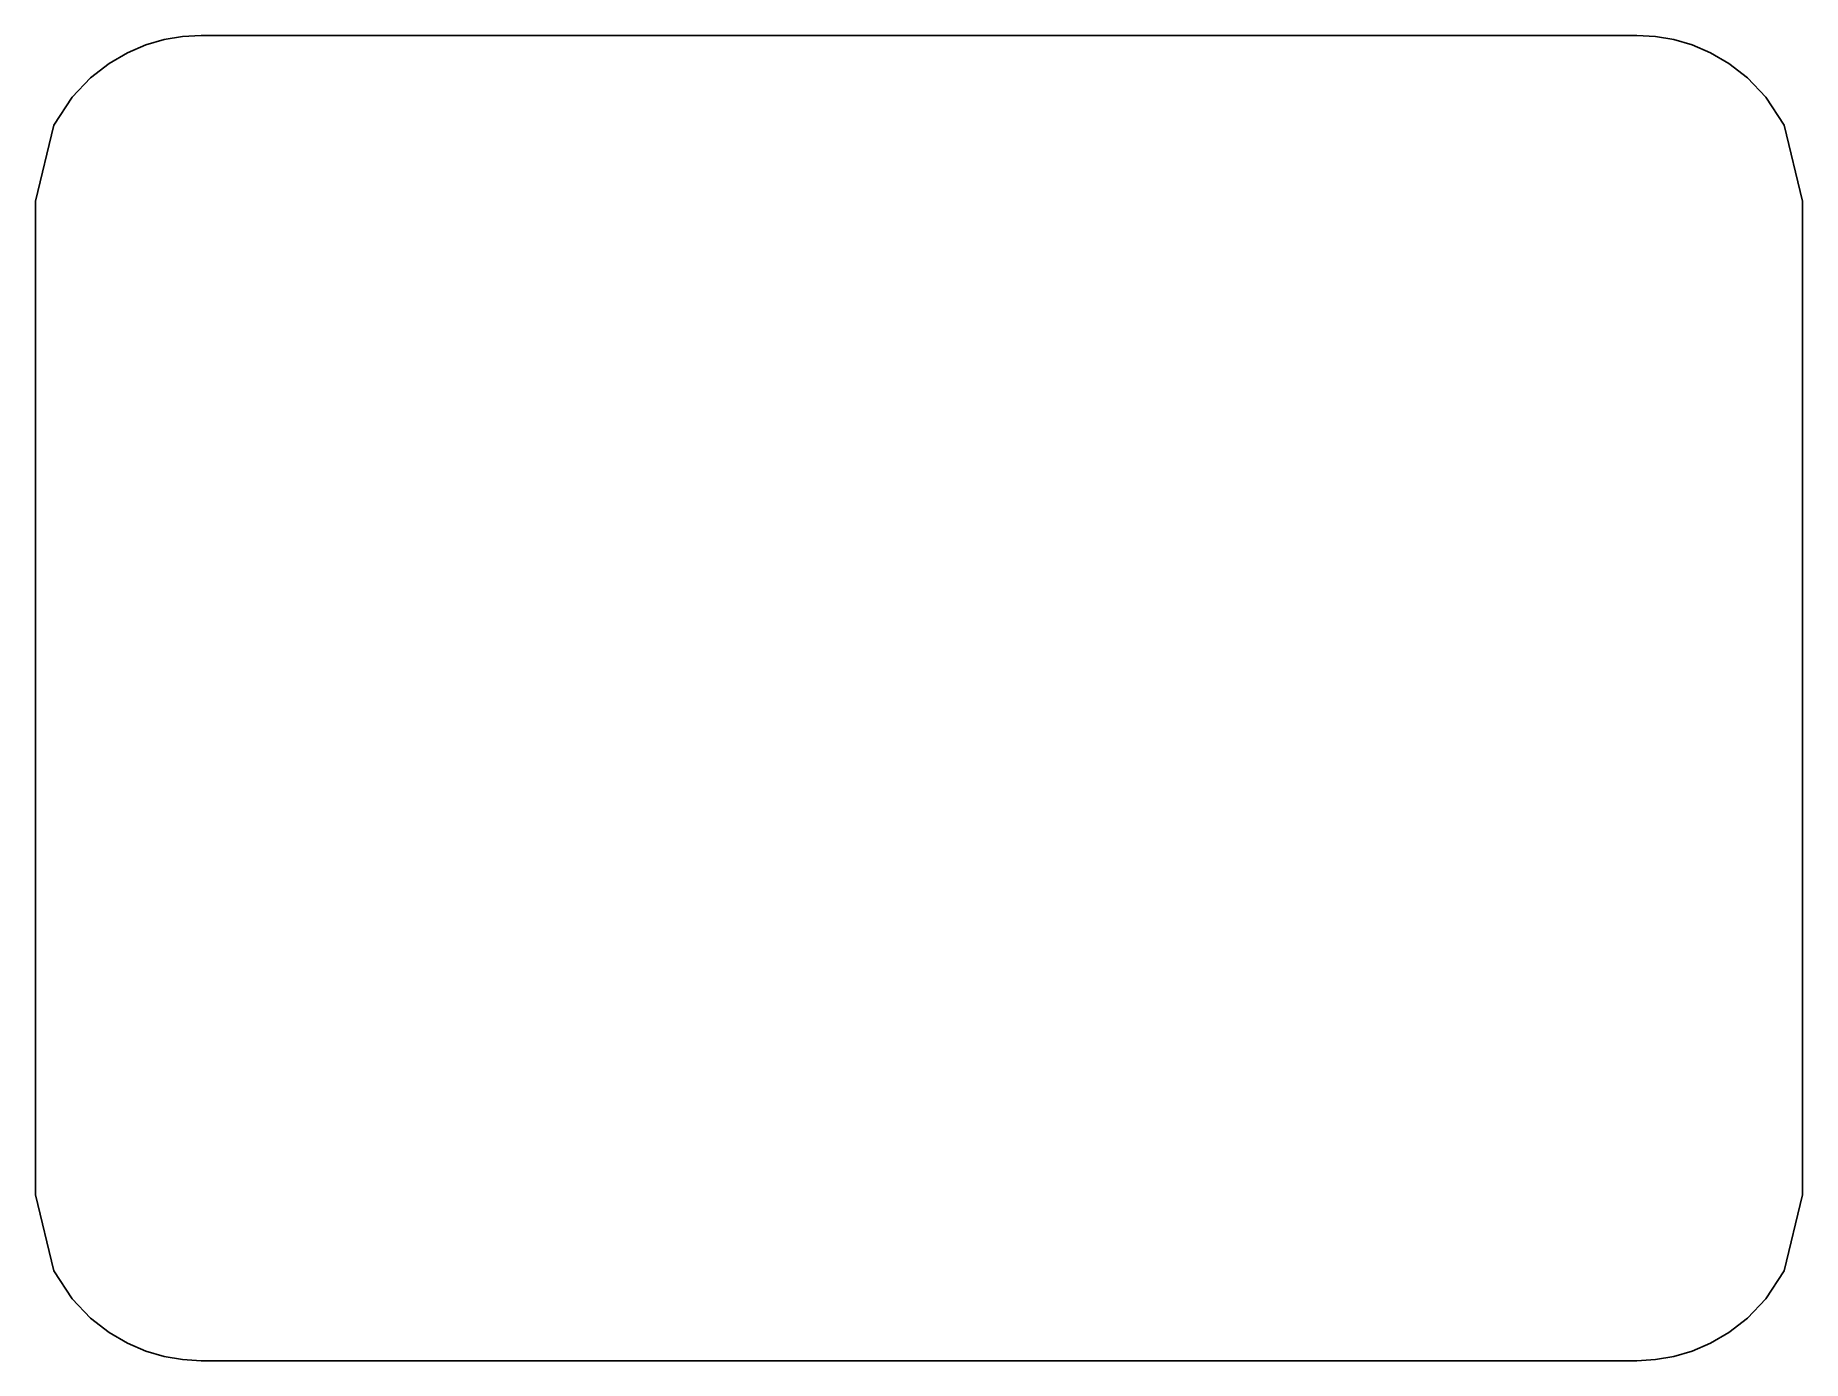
# Model space of a CAD drawing. Header units: millimetres. Extents: x -106 to 106, y -80 to 80.
import ezdxf

# ---------------------------------------------------------------- set-up
doc = ezdxf.new("R2010")
doc.units = ezdxf.units.MM

msp = doc.modelspace()

# ---------------------------------------------------------------- linework, layer by layer
at = {"layer": 'CUT_MM'}
for p, q in [((-90.97, 79.37), (-93.19, 78.72)), ((-88.75, 79.75), (-90.97, 79.37)), ((-86.53, 79.87), (-88.75, 79.75)), ((-86.5, 79.87), (-86.53, 79.87)), ((-84.31, 79.87), (-86.5, 79.87)), ((-82.09, 79.87), (-84.31, 79.87)), ((-79.88, 79.87), (-82.09, 79.87)), ((-77.66, 79.87), (-79.88, 79.87)), ((-75.44, 79.87), (-77.66, 79.87)), ((-73.22, 79.87), (-75.44, 79.87)), ((-71, 79.87), (-73.22, 79.87)), ((-68.78, 79.87), (-71, 79.87)), ((-66.56, 79.87), (-68.78, 79.87)), ((-64.34, 79.87), (-66.56, 79.87)), ((-62.12, 79.87), (-64.34, 79.87)), ((-59.91, 79.87), (-62.12, 79.87)), ((-57.69, 79.87), (-59.91, 79.87)), ((-55.47, 79.87), (-57.69, 79.87)), ((-53.25, 79.87), (-55.47, 79.87)), ((-51.03, 79.87), (-53.25, 79.87)), ((-48.81, 79.87), (-51.03, 79.87)), ((-46.59, 79.87), (-48.81, 79.87)), ((-44.38, 79.87), (-46.59, 79.87)), ((-42.16, 79.87), (-44.38, 79.87)), ((-39.94, 79.87), (-42.16, 79.87)), ((-37.72, 79.87), (-39.94, 79.87)), ((-35.5, 79.87), (-37.72, 79.87)), ((-33.28, 79.87), (-35.5, 79.87)), ((-31.06, 79.87), (-33.28, 79.87)), ((-28.84, 79.87), (-31.06, 79.87)), ((-26.62, 79.87), (-28.84, 79.87)), ((-24.41, 79.87), (-26.62, 79.87)), ((-22.19, 79.87), (-24.41, 79.87)), ((-19.97, 79.87), (-22.19, 79.87)), ((-17.75, 79.87), (-19.97, 79.87)), ((-15.53, 79.87), (-17.75, 79.87)), ((-13.31, 79.87), (-15.53, 79.87)), ((-11.09, 79.87), (-13.31, 79.87)), ((-8.88, 79.87), (-11.09, 79.87)), ((-6.66, 79.87), (-8.88, 79.87)), ((-4.44, 79.87), (-6.66, 79.87)), ((-2.22, 79.87), (-4.44, 79.87)), ((0, 79.87), (-2.22, 79.87)), ((2.22, 79.87), (0, 79.87)), ((4.44, 79.87), (2.22, 79.87)), ((6.66, 79.87), (4.44, 79.87)), ((8.88, 79.87), (6.66, 79.87)), ((11.09, 79.87), (8.88, 79.87)), ((13.31, 79.87), (11.09, 79.87)), ((15.53, 79.87), (13.31, 79.87)), ((17.75, 79.87), (15.53, 79.87)), ((19.97, 79.87), (17.75, 79.87)), ((22.19, 79.87), (19.97, 79.87)), ((24.41, 79.87), (22.19, 79.87)), ((26.62, 79.87), (24.41, 79.87)), ((28.84, 79.87), (26.62, 79.87)), ((31.06, 79.87), (28.84, 79.87)), ((33.28, 79.87), (31.06, 79.87)), ((35.5, 79.87), (33.28, 79.87)), ((37.72, 79.87), (35.5, 79.87)), ((39.94, 79.87), (37.72, 79.87)), ((42.16, 79.87), (39.94, 79.87)), ((44.38, 79.87), (42.16, 79.87)), ((46.59, 79.87), (44.38, 79.87)), ((48.81, 79.87), (46.59, 79.87)), ((51.03, 79.87), (48.81, 79.87)), ((53.25, 79.87), (51.03, 79.87)), ((55.47, 79.87), (53.25, 79.87)), ((57.69, 79.87), (55.47, 79.87)), ((59.91, 79.87), (57.69, 79.87)), ((62.12, 79.87), (59.91, 79.87)), ((64.34, 79.87), (62.12, 79.87)), ((66.56, 79.87), (64.34, 79.87)), ((68.78, 79.87), (66.56, 79.87)), ((71, 79.87), (68.78, 79.87)), ((73.22, 79.87), (71, 79.87)), ((75.44, 79.87), (73.22, 79.87)), ((77.66, 79.87), (75.44, 79.87)), ((79.87, 79.87), (77.66, 79.87)), ((82.09, 79.87), (79.87, 79.87)), ((84.31, 79.87), (82.09, 79.87)), ((86.5, 79.87), (84.31, 79.87)), ((86.53, 79.87), (86.5, 79.87)), ((88.75, 79.75), (86.53, 79.87)), ((90.97, 79.37), (88.75, 79.75)), ((93.19, 78.72), (90.97, 79.37)), ((-95.41, 77.78), (-97.62, 76.5)), ((-93.19, 78.72), (-95.41, 77.78)), ((95.41, 77.78), (93.19, 78.72)), ((97.62, 76.5), (95.41, 77.78)), ((-99.84, 74.77), (-102.06, 72.44)), ((-97.62, 76.5), (-99.84, 74.77)), ((99.84, 74.77), (97.62, 76.5)), ((102.06, 72.44), (99.84, 74.77)), ((-102.06, 72.44), (-104.28, 69.03)), ((104.28, 69.03), (102.06, 72.44)), ((-104.28, 69.03), (-106.5, 59.88)), ((106.5, 59.88), (104.28, 69.03)), ((-106.5, 59.88), (-106.5, -59.88)), ((106.5, -59.88), (106.5, 59.88)), ((-106.5, -59.88), (-104.28, -69.03)), ((104.28, -69.03), (106.5, -59.88)), ((-104.28, -69.03), (-102.06, -72.44)), ((102.06, -72.44), (104.28, -69.03)), ((-102.06, -72.44), (-99.84, -74.77)), ((99.84, -74.77), (102.06, -72.44)), ((-99.84, -74.77), (-97.62, -76.5)), ((-97.62, -76.5), (-95.41, -77.78)), ((95.41, -77.78), (97.62, -76.5)), ((97.62, -76.5), (99.84, -74.77)), ((-95.41, -77.78), (-93.19, -78.72)), ((-93.19, -78.72), (-90.97, -79.37)), ((90.97, -79.37), (93.19, -78.72)), ((93.19, -78.72), (95.41, -77.78)), ((-90.97, -79.37), (-88.75, -79.75)), ((-88.75, -79.75), (-86.53, -79.88)), ((-86.53, -79.88), (-86.5, -79.88)), ((-86.5, -79.88), (-84.31, -79.88)), ((-84.31, -79.88), (-82.09, -79.88)), ((-82.09, -79.88), (-79.88, -79.88)), ((-79.88, -79.88), (-77.66, -79.88)), ((-77.66, -79.88), (-75.44, -79.88)), ((-75.44, -79.88), (-73.22, -79.88)), ((-73.22, -79.88), (-71, -79.88)), ((-71, -79.88), (-68.78, -79.88)), ((-68.78, -79.88), (-66.56, -79.88)), ((-66.56, -79.88), (-64.34, -79.88)), ((-64.34, -79.88), (-62.12, -79.88)), ((-62.12, -79.88), (-59.91, -79.88)), ((-59.91, -79.88), (-57.69, -79.88)), ((-57.69, -79.88), (-55.47, -79.88)), ((-55.47, -79.88), (-53.25, -79.88)), ((-53.25, -79.88), (-51.03, -79.88)), ((-51.03, -79.88), (-48.81, -79.88)), ((-48.81, -79.88), (-46.59, -79.88)), ((-46.59, -79.88), (-44.38, -79.88)), ((-44.38, -79.88), (-42.16, -79.88)), ((-42.16, -79.88), (-39.94, -79.88)), ((-39.94, -79.88), (-37.72, -79.88)), ((-37.72, -79.88), (-35.5, -79.88)), ((-35.5, -79.88), (-33.28, -79.88)), ((-33.28, -79.88), (-31.06, -79.88)), ((-31.06, -79.88), (-28.84, -79.88)), ((-28.84, -79.88), (-26.62, -79.88)), ((-26.62, -79.88), (-24.41, -79.88)), ((-24.41, -79.88), (-22.19, -79.88)), ((-22.19, -79.88), (-19.97, -79.88)), ((-19.97, -79.88), (-17.75, -79.88)), ((-17.75, -79.88), (-15.53, -79.88)), ((-15.53, -79.88), (-13.31, -79.88)), ((-13.31, -79.88), (-11.09, -79.88)), ((-11.09, -79.88), (-8.88, -79.88)), ((-8.88, -79.88), (-6.66, -79.88)), ((-6.66, -79.88), (-4.44, -79.88)), ((-4.44, -79.88), (-2.22, -79.88)), ((-2.22, -79.88), (0, -79.88)), ((0, -79.88), (2.22, -79.88)), ((2.22, -79.88), (4.44, -79.88)), ((4.44, -79.88), (6.66, -79.88)), ((6.66, -79.88), (8.88, -79.88)), ((8.88, -79.88), (11.09, -79.88)), ((11.09, -79.88), (13.31, -79.88)), ((13.31, -79.88), (15.53, -79.88)), ((15.53, -79.88), (17.75, -79.88)), ((17.75, -79.88), (19.97, -79.88)), ((19.97, -79.88), (22.19, -79.88)), ((22.19, -79.88), (24.41, -79.88)), ((24.41, -79.88), (26.62, -79.88)), ((26.62, -79.88), (28.84, -79.88)), ((28.84, -79.88), (31.06, -79.88)), ((31.06, -79.88), (33.28, -79.88)), ((33.28, -79.88), (35.5, -79.88)), ((35.5, -79.88), (37.72, -79.88)), ((37.72, -79.88), (39.94, -79.88)), ((39.94, -79.88), (42.16, -79.88)), ((42.16, -79.88), (44.38, -79.88)), ((44.38, -79.88), (46.59, -79.88)), ((46.59, -79.88), (48.81, -79.88)), ((48.81, -79.88), (51.03, -79.88)), ((51.03, -79.88), (53.25, -79.88)), ((53.25, -79.88), (55.47, -79.88)), ((55.47, -79.88), (57.69, -79.88)), ((57.69, -79.88), (59.91, -79.88)), ((59.91, -79.88), (62.12, -79.88)), ((62.12, -79.88), (64.34, -79.88)), ((64.34, -79.88), (66.56, -79.88)), ((66.56, -79.88), (68.78, -79.88)), ((68.78, -79.88), (71, -79.88)), ((71, -79.88), (73.22, -79.88)), ((73.22, -79.88), (75.44, -79.88)), ((75.44, -79.88), (77.66, -79.88)), ((77.66, -79.88), (79.87, -79.88)), ((79.87, -79.88), (82.09, -79.88)), ((82.09, -79.88), (84.31, -79.88)), ((84.31, -79.88), (86.5, -79.88)), ((86.5, -79.88), (86.53, -79.88)), ((86.53, -79.88), (88.75, -79.75)), ((88.75, -79.75), (90.97, -79.37))]:
    msp.add_line(p, q, dxfattribs=at)

doc.saveas('drawing.dxf')
